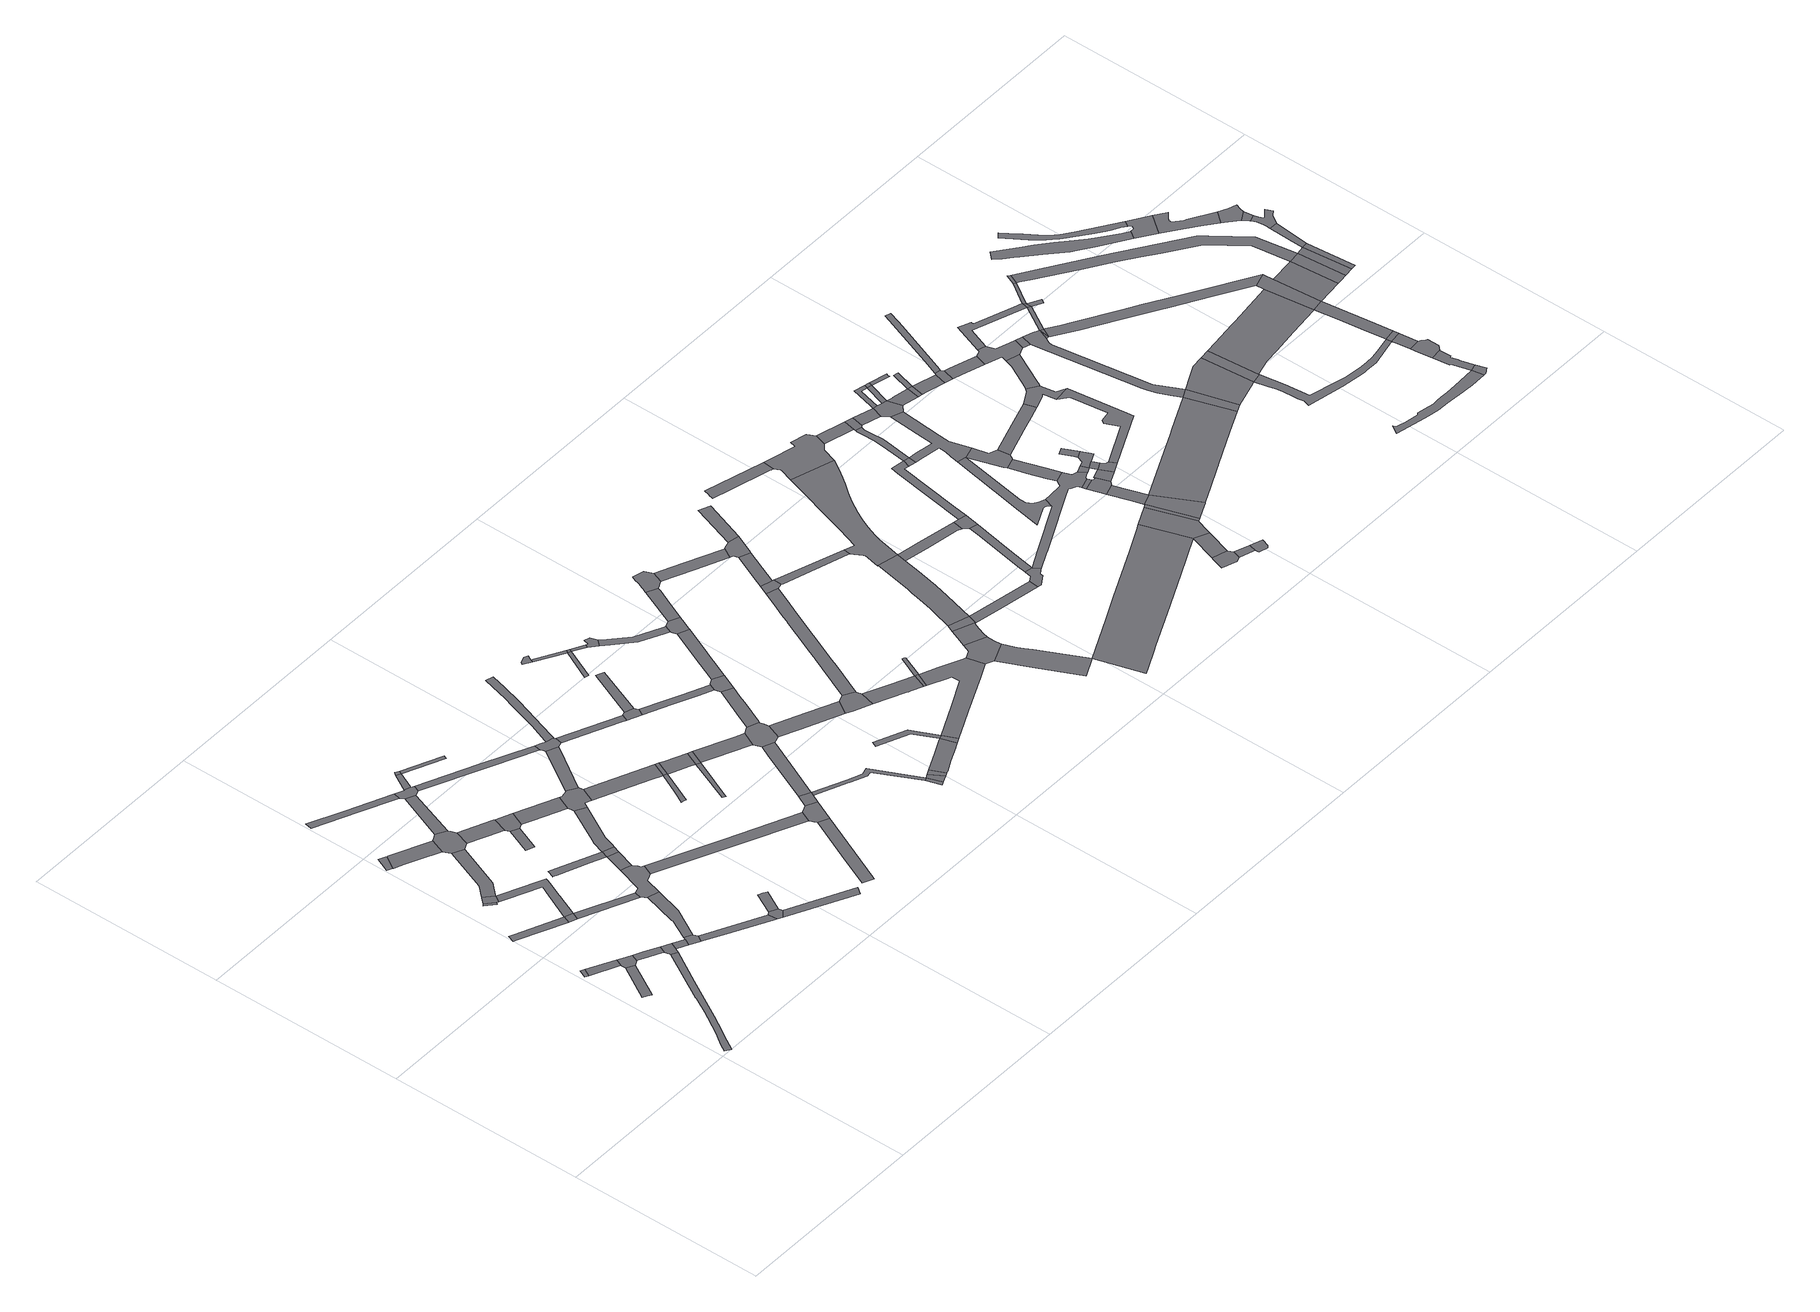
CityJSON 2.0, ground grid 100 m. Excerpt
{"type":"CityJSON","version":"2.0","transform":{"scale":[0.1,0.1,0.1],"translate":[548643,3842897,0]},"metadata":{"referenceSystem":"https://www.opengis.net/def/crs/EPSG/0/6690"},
"CityObjects":{
"road1":{"type":"Road","geometry":[{"type":"MultiSurface","lod":"1","boundaries":[[[0,1,2,3]]]}]},
"road2":{"type":"Road","attributes":{"RoadStructureAttribute.sectionType":"1"},"geometry":[{"type":"MultiSurface","lod":"1","boundaries":[[[4,5,6,7,8,9,10,11,12,13,14,15,16,17,18,19,20]]]}]},
"road3":{"type":"Road","geometry":[{"type":"MultiSurface","lod":"1","boundaries":[[[21,22,23,24,25]]]}]},
"road4":{"type":"Road","attributes":{"RoadStructureAttribute.sectionType":"1"},"geometry":[{"type":"MultiSurface","lod":"1","boundaries":[[[3,2,26,27]]]}]},
"road5":{"type":"Road","geometry":[{"type":"MultiSurface","lod":"1","boundaries":[[[28,27,26,21,25,29,30]]]}]},
"road6":{"type":"Road","attributes":{"RoadStructureAttribute.sectionType":"1"},"geometry":[{"type":"MultiSurface","lod":"1","boundaries":[[[31,32,33,34,35,36,37]]]}]},
"road7":{"type":"Road","attributes":{"RoadStructureAttribute.sectionType":"1"},"geometry":[{"type":"MultiSurface","lod":"1","boundaries":[[[38,39,30,29,40,41,42,43,44]]]}]},
"road8":{"type":"Road","geometry":[{"type":"MultiSurface","lod":"1","boundaries":[[[45,46,47,48]]]}]},
"road9":{"type":"Road","geometry":[{"type":"MultiSurface","lod":"1","boundaries":[[[49,50,45,48,51,52]]]}]},
"road10":{"type":"Road","geometry":[{"type":"MultiSurface","lod":"1","boundaries":[[[44,43,53,4,20,54,55,56]]]}]},
"road11":{"type":"Road","geometry":[{"type":"MultiSurface","lod":"1","boundaries":[[[37,36,57,58]]]}]},
"road12":{"type":"Road","geometry":[{"type":"MultiSurface","lod":"1","boundaries":[[[59,60,61,62,63]]]}]},
"road13":{"type":"Road","attributes":{"RoadStructureAttribute.sectionType":"1"},"geometry":[{"type":"MultiSurface","lod":"1","boundaries":[[[56,55,64,65]]]}]},
"road14":{"type":"Road","attributes":{"RoadStructureAttribute.sectionType":"1"},"geometry":[{"type":"MultiSurface","lod":"1","boundaries":[[[66,67,68,69,70,71,72,73,74,75,52,51,76,77,78,79,80,81,82,83,84,37,58]]]}]},
"road15":{"type":"Road","geometry":[{"type":"MultiSurface","lod":"1","boundaries":[[[85,65,64,86,87,88]]]}]},
"road16":{"type":"Road","attributes":{"RoadStructureAttribute.sectionType":"1"},"geometry":[{"type":"MultiSurface","lod":"1","boundaries":[[[89,90,49,52,91,92,93]]]}]},
"road17":{"type":"Road","attributes":{"RoadStructureAttribute.sectionType":"1"},"geometry":[{"type":"MultiSurface","lod":"1","boundaries":[[[94,63,62,95,96,97,98,99]]]}]},
"road18":{"type":"Road","attributes":{"RoadStructureAttribute.sectionType":"1"},"geometry":[{"type":"MultiSurface","lod":"1","boundaries":[[[58,57,100,101]]]}]},
"road19":{"type":"Road","attributes":{"RoadStructureAttribute.sectionType":"1"},"geometry":[{"type":"MultiSurface","lod":"1","boundaries":[[[102,103,104,85,88,105,106]]]}]},
"road20":{"type":"Road","attributes":{"RoadStructureAttribute.sectionType":"1"},"geometry":[{"type":"MultiSurface","lod":"1","boundaries":[[[107,87,86,108,109,110,111,112,113]]]}]},
"road21":{"type":"Road","geometry":[{"type":"MultiSurface","lod":"1","boundaries":[[[114,115,99,98,116,89,93,117,118,119,120,121]]]}]},
"road22":{"type":"Road","attributes":{"RoadStructureAttribute.sectionType":"1"},"geometry":[{"type":"MultiSurface","lod":"1","boundaries":[[[122,123,124,125,126,127,128]]]}]},
"road23":{"type":"Road","attributes":{"RoadStructureAttribute.sectionType":"1"},"geometry":[{"type":"MultiSurface","lod":"1","boundaries":[[[129,130,131,132,133,134,135,136,137]]]}]},
"road24":{"type":"Road","geometry":[{"type":"MultiSurface","lod":"1","boundaries":[[[138,139,140,141,142,143,101,100,144,145,146,102,106,147,148,149,150,151,152,153,154,155]]]}]},
"road25":{"type":"Road","attributes":{"RoadStructureAttribute.sectionType":"1"},"geometry":[{"type":"MultiSurface","lod":"1","boundaries":[[[156,119,118,157,158,159,160]]]}]},
"road26":{"type":"Road","geometry":[{"type":"MultiSurface","lod":"1","boundaries":[[[161,113,112,162,163,164]]]}]},
"road27":{"type":"Road","attributes":{"RoadStructureAttribute.sectionType":"1"},"geometry":[{"type":"MultiSurface","lod":"1","boundaries":[[[165,114,121,166]]]}]},
"road28":{"type":"Road","geometry":[{"type":"MultiSurface","lod":"1","boundaries":[[[167,168,169,170]]]}]},
"road29":{"type":"Road","attributes":{"RoadStructureAttribute.sectionType":"1"},"geometry":[{"type":"MultiSurface","lod":"1","boundaries":[[[171,139,138,155,172]]]}]},
"road30":{"type":"Road","geometry":[{"type":"MultiSurface","lod":"1","boundaries":[[[173,174,175,161,164]]]}]},
"road31":{"type":"Road","geometry":[{"type":"MultiSurface","lod":"1","boundaries":[[[136,171,172,176,137]]]}]},
"road32":{"type":"Road","geometry":[{"type":"MultiSurface","lod":"1","boundaries":[[[160,159,167,170,177,178]]]}]},
"road33":{"type":"Road","geometry":[{"type":"MultiSurface","lod":"1","boundaries":[[[179,128,127,180,165,166,181,182,183,184,185,186]]]}]},
"road34":{"type":"Road","attributes":{"RoadStructureAttribute.sectionType":"1"},"geometry":[{"type":"MultiSurface","lod":"1","boundaries":[[[163,162,187,188,189]]]}]},
"road35":{"type":"Road","attributes":{"RoadStructureAttribute.sectionType":"1"},"geometry":[{"type":"MultiSurface","lod":"1","boundaries":[[[190,186,185,191,192]]]}]},
"road36":{"type":"Road","attributes":{"RoadStructureAttribute.sectionType":"1"},"geometry":[{"type":"MultiSurface","lod":"1","boundaries":[[[193,194,195,196,137,176,197,198,199]]]}]},
"road37":{"type":"Road","geometry":[{"type":"MultiSurface","lod":"1","boundaries":[[[200,190,192,201]]]}]},
"road38":{"type":"Road","attributes":{"RoadStructureAttribute.sectionType":"1"},"geometry":[{"type":"MultiSurface","lod":"1","boundaries":[[[178,177,202,203,204]]]}]},
"road39":{"type":"Road","geometry":[{"type":"MultiSurface","lod":"1","boundaries":[[[205,206,207,201,192]]]}]},
"road40":{"type":"Road","attributes":{"RoadStructureAttribute.sectionType":"1"},"geometry":[{"type":"MultiSurface","lod":"1","boundaries":[[[208,151,150,209,210,211]]]}]},
"road41":{"type":"Road","geometry":[{"type":"MultiSurface","lod":"1","boundaries":[[[212,213,214,204,203,215,193,199,216,217,218,219,220,221,222]]]}]},
"road42":{"type":"Road","attributes":{"RoadStructureAttribute.sectionType":"1"},"geometry":[{"type":"MultiSurface","lod":"1","boundaries":[[[223,184,183,224,225,226,227]]]}]},
"road43":{"type":"Road","attributes":{"RoadStructureAttribute.sectionType":"1"},"geometry":[{"type":"MultiSurface","lod":"1","boundaries":[[[228,229,230,231,232,233,234]]]}]},
"road44":{"type":"Road","attributes":{"RoadStructureAttribute.sectionType":"1"},"geometry":[{"type":"MultiSurface","lod":"1","boundaries":[[[235,212,222,236,237]]]}]},
"road45":{"type":"Road","attributes":{"RoadStructureAttribute.sectionType":"1"},"geometry":[{"type":"MultiSurface","lod":"1","boundaries":[[[220,219,238,239,240,241]]]}]},
"road46":{"type":"Road","geometry":[{"type":"MultiSurface","lod":"1","boundaries":[[[240,242,243,244,245,246,247,248]]]}]},
"road47":{"type":"Road","geometry":[{"type":"MultiSurface","lod":"1","boundaries":[[[249,250,227,226,251,235,237,252,253,254,255,256,257,258]]]}]},
"road48":{"type":"Road","geometry":[{"type":"MultiSurface","lod":"1","boundaries":[[[259,260,261,211,210,262,263,228,234,264]]]}]},
"road49":{"type":"Road","geometry":[{"type":"MultiSurface","lod":"1","boundaries":[[[241,240,248,265]]]}]},
"road50":{"type":"Road","geometry":[{"type":"MultiSurface","lod":"1","boundaries":[[[266,267,268,269,270,271,272,273]]]}]},
"road51":{"type":"Road","attributes":{"RoadStructureAttribute.sectionType":"1"},"geometry":[{"type":"MultiSurface","lod":"1","boundaries":[[[274,275,276,265,248,277,278,279,266,280]]]}]},
"road52":{"type":"Road","geometry":[{"type":"MultiSurface","lod":"1","boundaries":[[[281,259,264,282,283]]]}]},
"road53":{"type":"Road","geometry":[{"type":"MultiSurface","lod":"1","boundaries":[[[280,266,273,284]]]}]},
"road54":{"type":"Road","attributes":{"RoadStructureAttribute.sectionType":"1"},"geometry":[{"type":"MultiSurface","lod":"1","boundaries":[[[285,286,287,288,289,258,257,290,291,292,293]]]}]},
"road55":{"type":"Road","attributes":{"RoadStructureAttribute.sectionType":"1"},"geometry":[{"type":"MultiSurface","lod":"1","boundaries":[[[255,254,294,295,296]]]}]},
"road56":{"type":"Road","attributes":{"RoadStructureAttribute.sectionType":"1"},"geometry":[{"type":"MultiSurface","lod":"1","boundaries":[[[297,298,281,283,299,300,301]]]}]},
"road57":{"type":"Road","attributes":{"RoadStructureAttribute.sectionType":"1"},"geometry":[{"type":"MultiSurface","lod":"1","boundaries":[[[302,303,304,284,273,305,306,307,308,309,310]]]}]},
"road58":{"type":"Road","geometry":[{"type":"MultiSurface","lod":"1","boundaries":[[[311,312,313,283,282,314,315,316,317,318,319]]]}]},
"road59":{"type":"Road","geometry":[{"type":"MultiSurface","lod":"1","boundaries":[[[320,321,296,295,322,323,324,325,326]]]}]},
"road60":{"type":"Road","geometry":[{"type":"MultiSurface","lod":"1","boundaries":[[[327,328,329,330,310,309,331,332,297,301,333,334,335,336,337,338]]]}]},
"road61":{"type":"Road","attributes":{"RoadStructureAttribute.sectionType":"1"},"geometry":[{"type":"MultiSurface","lod":"1","boundaries":[[[339,340,341,320,326]]]}]},
"road62":{"type":"Road","geometry":[{"type":"MultiSurface","lod":"1","boundaries":[[[319,318,342,343]]]}]},
"road63":{"type":"Road","attributes":{"RoadStructureAttribute.sectionType":"1"},"geometry":[{"type":"MultiSurface","lod":"1","boundaries":[[[344,319,343,345]]]}]},
"road64":{"type":"Road","geometry":[{"type":"MultiSurface","lod":"1","boundaries":[[[346,347,348,349,350,351]]]}]},
"road65":{"type":"Road","geometry":[{"type":"MultiSurface","lod":"1","boundaries":[[[352,344,345,353]]]}]},
"road66":{"type":"Road","attributes":{"RoadStructureAttribute.sectionType":"1"},"geometry":[{"type":"MultiSurface","lod":"1","boundaries":[[[354,355,323,322,356,357,358,359]]]}]},
"road67":{"type":"Road","geometry":[{"type":"MultiSurface","lod":"1","boundaries":[[[360,361,362,363,364]]]}]},
"road68":{"type":"Road","attributes":{"RoadStructureAttribute.sectionType":"1"},"geometry":[{"type":"MultiSurface","lod":"1","boundaries":[[[350,349,360,365]]]}]},
"road69":{"type":"Road","attributes":{"RoadStructureAttribute.sectionType":"1"},"geometry":[{"type":"MultiSurface","lod":"1","boundaries":[[[366,367,368,327,338,369,370,371,372]]]}]},
"road70":{"type":"Road","attributes":{"RoadStructureAttribute.sectionType":"1"},"geometry":[{"type":"MultiSurface","lod":"1","boundaries":[[[373,335,334,374,375,376]]]}]},
"road71":{"type":"Road","attributes":{"RoadStructureAttribute.sectionType":"1"},"geometry":[{"type":"MultiSurface","lod":"1","boundaries":[[[377,378,379,380,381,352,353,382,383,384,385,386,387,388]]]}]},
"road72":{"type":"Road","geometry":[{"type":"MultiSurface","lod":"1","boundaries":[[[365,360,364,389]]]}]},
"road73":{"type":"Road","attributes":{"RoadStructureAttribute.sectionType":"1"},"geometry":[{"type":"MultiSurface","lod":"1","boundaries":[[[390,391,392,393,394,377,395]]]}]},
"road74":{"type":"Road","attributes":{"RoadStructureAttribute.sectionType":"1"},"geometry":[{"type":"MultiSurface","lod":"1","boundaries":[[[389,364,396,397,398]]]}]},
"road75":{"type":"Road","geometry":[{"type":"MultiSurface","lod":"1","boundaries":[[[399,400,359,358,401,366,372,402]]]}]},
"road76":{"type":"Road","geometry":[{"type":"MultiSurface","lod":"1","boundaries":[[[403,404,398,397,405,406,407,408]]]}]},
"road77":{"type":"Road","geometry":[{"type":"MultiSurface","lod":"1","boundaries":[[[395,377,388,409]]]}]},
"road78":{"type":"Road","geometry":[{"type":"MultiSurface","lod":"1","boundaries":[[[410,411,376,375,412,413,414,415,416]]]}]},
"road79":{"type":"Road","attributes":{"RoadStructureAttribute.sectionType":"1"},"geometry":[{"type":"MultiSurface","lod":"1","boundaries":[[[417,418,419,406,405,420,421,422,423,424]]]}]},
"road80":{"type":"Road","attributes":{"RoadStructureAttribute.sectionType":"1"},"geometry":[{"type":"MultiSurface","lod":"1","boundaries":[[[425,426,399,402,427,428,429,430]]]}]},
"road81":{"type":"Road","attributes":{"RoadStructureAttribute.sectionType":"1"},"geometry":[{"type":"MultiSurface","lod":"1","boundaries":[[[431,432,414,413,433,434,435,436,437]]]}]},
"road82":{"type":"Road","geometry":[{"type":"MultiSurface","lod":"1","boundaries":[[[438,439,424,423,440,425,430,441,442,443]]]}]},
"road83":{"type":"Road","attributes":{"RoadStructureAttribute.sectionType":"1"},"geometry":[{"type":"MultiSurface","lod":"1","boundaries":[[[444,445,446,447,448,449,450,451,452,453,454,395,409,455,456,457,458,459]]]}]},
"road84":{"type":"Road","geometry":[{"type":"MultiSurface","lod":"1","boundaries":[[[437,436,449,448]]]}]},
"road85":{"type":"Road","attributes":{"RoadStructureAttribute.sectionType":"1"},"geometry":[{"type":"MultiSurface","lod":"1","boundaries":[[[460,438,443,461,462,463,464]]]}]},
"road86":{"type":"Road","attributes":{"RoadStructureAttribute.sectionType":"1"},"geometry":[{"type":"MultiSurface","lod":"1","boundaries":[[[465,466,467,468,469,470,471,472,473,474,410,416,475,476,477,478,479,480]]]}]},
"road87":{"type":"Road","geometry":[{"type":"MultiSurface","lod":"1","boundaries":[[[481,482,483,437,448]]]}]},
"road88":{"type":"Road","geometry":[{"type":"MultiSurface","lod":"1","boundaries":[[[484,485,486,487,488,489,460,464,490,491,492,493,494,495]]]}]},
"road89":{"type":"Road","geometry":[{"type":"MultiSurface","lod":"1","boundaries":[[[496,497,459,458,498,499,500,501,502]]]}]},
"road90":{"type":"Road","geometry":[{"type":"MultiSurface","lod":"1","boundaries":[[[503,465,480,504,505,506,507]]]}]},
"road91":{"type":"Road","attributes":{"RoadStructureAttribute.sectionType":"1"},"geometry":[{"type":"MultiSurface","lod":"1","boundaries":[[[508,509,494,493,510,511,512]]]}]},
"road92":{"type":"Road","attributes":{"RoadStructureAttribute.sectionType":"1"},"geometry":[{"type":"MultiSurface","lod":"1","boundaries":[[[513,514,515,516,499,498,517,518,519,520]]]}]},
"road93":{"type":"Road","attributes":{"RoadStructureAttribute.sectionType":"1"},"geometry":[{"type":"MultiSurface","lod":"1","boundaries":[[[521,522,496,502,523,524,525]]]}]},
"road94":{"type":"Road","attributes":{"RoadStructureAttribute.sectionType":"1"},"geometry":[{"type":"MultiSurface","lod":"1","boundaries":[[[526,527,528,503,507,529]]]}]},
"road95":{"type":"Road","geometry":[{"type":"MultiSurface","lod":"1","boundaries":[[[530,521,525,531,532]]]}]},
"road96":{"type":"Road","geometry":[{"type":"MultiSurface","lod":"1","boundaries":[[[533,534,535,512,511,536,526,529,537,538,539]]]}]},
"road97":{"type":"Road","attributes":{"RoadStructureAttribute.sectionType":"1"},"geometry":[{"type":"MultiSurface","lod":"1","boundaries":[[[540,506,505,541,542,543,544]]]}]},
"road98":{"type":"Road","attributes":{"RoadStructureAttribute.sectionType":"1"},"geometry":[{"type":"MultiSurface","lod":"1","boundaries":[[[545,546,547,548,549,550,551,530,532,552,553,554,555,556]]]}]},
"road99":{"type":"Road","attributes":{"RoadStructureAttribute.sectionType":"1"},"geometry":[{"type":"MultiSurface","lod":"1","boundaries":[[[557,533,539,558]]]}]},
"road100":{"type":"Road","attributes":{"RoadStructureAttribute.sectionType":"1"},"geometry":[{"type":"MultiSurface","lod":"1","boundaries":[[[559,532,531,560,561,562]]]}]},
"road101":{"type":"Road","geometry":[{"type":"MultiSurface","lod":"1","boundaries":[[[563,564,562,561,565,566,567,568,569,570,571,572]]]}]},
"road102":{"type":"Road","geometry":[{"type":"MultiSurface","lod":"1","boundaries":[[[573,556,555,574,575,576,577]]]}]},
"road103":{"type":"Road","attributes":{"RoadStructureAttribute.sectionType":"1"},"geometry":[{"type":"MultiSurface","lod":"1","boundaries":[[[578,579,580,581,582,520,583,584,585,586,587,588,589]]]}]},
"road104":{"type":"Road","attributes":{"RoadStructureAttribute.sectionType":"1"},"geometry":[{"type":"MultiSurface","lod":"1","boundaries":[[[590,591,592,593,594,595,596,597,544,543,598,599,600,545,556,601,602,603,604,605,606,607,608,609,610,611,612]]]}]},
"road105":{"type":"Road","attributes":{"RoadStructureAttribute.sectionType":"1"},"geometry":[{"type":"MultiSurface","lod":"1","boundaries":[[[613,614,615,616,617,618,619,620,621,622,623]]]}]},
"road106":{"type":"Road","attributes":{"RoadStructureAttribute.sectionType":"1"},"geometry":[{"type":"MultiSurface","lod":"1","boundaries":[[[624,625,626,627,563,572,628,629,630,631]]]}]},
"road107":{"type":"Road","geometry":[{"type":"MultiSurface","lod":"1","boundaries":[[[577,576,624,631,632,633]]]}]},
"road108":{"type":"Road","geometry":[{"type":"MultiSurface","lod":"1","boundaries":[[[634,635,623,622,636,637,590,612,638,639,640,641,642,643,644,645]]]}]},
"road109":{"type":"Road","attributes":{"RoadStructureAttribute.sectionType":"1"},"geometry":[{"type":"MultiSurface","lod":"1","boundaries":[[[646,647,648,633,632,649,650,651,652]]]}]},
"road110":{"type":"Road","geometry":[{"type":"MultiSurface","lod":"1","boundaries":[[[653,654,655,656,657,658,659,660,661,662,572,571,663,664,665,666,667,668,669,670,671,672,673,674,675,676]]]}]},
"road111":{"type":"Road","geometry":[{"type":"MultiSurface","lod":"1","boundaries":[[[677,678,679,680,681,682,683]]]}]},
"road112":{"type":"Road","attributes":{"RoadStructureAttribute.sectionType":"1"},"geometry":[{"type":"MultiSurface","lod":"1","boundaries":[[[684,685,686,687,688,689,690,691,692,661,660,693,694,695,696,697,698]]]}]},
"road113":{"type":"Road","geometry":[{"type":"MultiSurface","lod":"1","boundaries":[[[652,651,699,700]]]}]},
"road114":{"type":"Road","attributes":{"RoadStructureAttribute.sectionType":"1"},"geometry":[{"type":"MultiSurface","lod":"1","boundaries":[[[589,677,683,701,702]]]}]},
"road115":{"type":"Road","attributes":{"RoadStructureAttribute.sectionType":"1"},"geometry":[{"type":"MultiSurface","lod":"1","boundaries":[[[682,681,703,704,705]]]}]},
"road116":{"type":"Road","attributes":{"RoadStructureAttribute.sectionType":"1"},"geometry":[{"type":"MultiSurface","lod":"1","boundaries":[[[641,640,706,707]]]}]},
"road117":{"type":"Road","geometry":[{"type":"MultiSurface","lod":"1","boundaries":[[[708,578,589,702,709,710,711]]]}]},
"road118":{"type":"Road","attributes":{"RoadStructureAttribute.sectionType":"1"},"geometry":[{"type":"MultiSurface","lod":"1","boundaries":[[[712,713,714,715,716,717,652,700,718,719,720,721,722,723]]]}]},
"road119":{"type":"Road","geometry":[{"type":"MultiSurface","lod":"1","boundaries":[[[705,704,724,725,726,727]]]}]},
"road120":{"type":"Road","attributes":{"RoadStructureAttribute.sectionType":"1"},"geometry":[{"type":"MultiSurface","lod":"1","boundaries":[[[728,708,711,729]]]}]},
"road121":{"type":"Road","geometry":[{"type":"MultiSurface","lod":"1","boundaries":[[[707,706,712,723,730,731]]]}]},
"road122":{"type":"Road","attributes":{"RoadStructureAttribute.sectionType":"1"},"geometry":[{"type":"MultiSurface","lod":"1","boundaries":[[[732,733,734,735,736,700,699,737,738,739,740,684,698,741,742,743,744]]]}]},
"road123":{"type":"Road","attributes":{"RoadStructureAttribute.sectionType":"1"},"geometry":[{"type":"MultiSurface","lod":"1","boundaries":[[[745,746,747,748,749,750,751,656,655]]]}]},
"road124":{"type":"Road","geometry":[{"type":"MultiSurface","lod":"1","boundaries":[[[752,741,698,753,748,747,754,755,756,757]]]}]},
"road125":{"type":"Road","geometry":[{"type":"MultiSurface","lod":"1","boundaries":[[[672,671,758,759]]]}]},
"road126":{"type":"Road","attributes":{"RoadStructureAttribute.sectionType":"1"},"geometry":[{"type":"MultiSurface","lod":"1","boundaries":[[[760,761,762,763,764]]]}]},
"road127":{"type":"Road","geometry":[{"type":"MultiSurface","lod":"1","boundaries":[[[765,766,767,759,758,768,761,760,769]]]}]},
"road128":{"type":"Road","geometry":[{"type":"MultiSurface","lod":"1","boundaries":[[[764,763,728,729,770,771,772]]]}]},
"road129":{"type":"Road","attributes":{"RoadStructureAttribute.sectionType":"1"},"geometry":[{"type":"MultiSurface","lod":"1","boundaries":[[[731,730,773,774]]]}]},
"road130":{"type":"Road","attributes":{"RoadStructureAttribute.sectionType":"1"},"geometry":[{"type":"MultiSurface","lod":"1","boundaries":[[[775,676,675,776]]]}]},
"road131":{"type":"Road","attributes":{"RoadStructureAttribute.sectionType":"1"},"geometry":[{"type":"MultiSurface","lod":"1","boundaries":[[[777,765,769,778]]]}]},
"road132":{"type":"Road","geometry":[{"type":"MultiSurface","lod":"1","boundaries":[[[774,773,779,780,732,744,781,782,783,784]]]}]},
"road133":{"type":"Road","attributes":{"RoadStructureAttribute.sectionType":"1"},"geometry":[{"type":"MultiSurface","lod":"1","boundaries":[[[785,776,777,786]]]}]},
"road134":{"type":"Road","geometry":[{"type":"MultiSurface","lod":"1","boundaries":[[[787,788,786,777,778,789,790]]]}]},
"road135":{"type":"Road","geometry":[{"type":"MultiSurface","lod":"1","boundaries":[[[791,792,793,794,775,776,785]]]}]},
"road136":{"type":"Road","geometry":[{"type":"MultiSurface","lod":"1","boundaries":[[[795,796,797,793,792]]]}]},
"road137":{"type":"Road","attributes":{"RoadStructureAttribute.sectionType":"1"},"geometry":[{"type":"MultiSurface","lod":"1","boundaries":[[[798,799,774,784,800,801,802]]]}]},
"road138":{"type":"Road","attributes":{"RoadStructureAttribute.sectionType":"1"},"geometry":[{"type":"MultiSurface","lod":"1","boundaries":[[[801,783,782,803]]]}]},
"road139":{"type":"Road","attributes":{"RoadStructureAttribute.sectionType":"1"},"geometry":[{"type":"MultiSurface","lod":"1","boundaries":[[[804,805,782,781,806,807]]]}]},
"road140":{"type":"Road","attributes":{"RoadStructureAttribute.sectionType":"1"},"geometry":[{"type":"MultiSurface","lod":"1","boundaries":[[[808,809,757,756,810,811,812,813]]]}]},
"road141":{"type":"Road","geometry":[{"type":"MultiSurface","lod":"1","boundaries":[[[802,801,803,814]]]}]},
"road142":{"type":"Road","geometry":[{"type":"MultiSurface","lod":"1","boundaries":[[[807,806,815,816]]]}]},
"road143":{"type":"Road","geometry":[{"type":"MultiSurface","lod":"1","boundaries":[[[817,818,819,814,803]]]}]},
"road144":{"type":"Road","geometry":[{"type":"MultiSurface","lod":"1","boundaries":[[[820,821,807,816]]]}]},
"road145":{"type":"Road","attributes":{"RoadStructureAttribute.sectionType":"1"},"geometry":[{"type":"MultiSurface","lod":"1","boundaries":[[[822,816,815,823,824,825,826]]]}]},
"road146":{"type":"Road","attributes":{"RoadStructureAttribute.sectionType":"1"},"geometry":[{"type":"MultiSurface","lod":"1","boundaries":[[[827,828,829,830,831,764,772,832,833,834,835,836,837,838]]]}]},
"road147":{"type":"Road","attributes":{"RoadStructureAttribute.sectionType":"1"},"geometry":[{"type":"MultiSurface","lod":"1","boundaries":[[[839,840,841,842,843,844,845,846,847,848,790,789]]]}]},
"road148":{"type":"Road","geometry":[{"type":"MultiSurface","lod":"1","boundaries":[[[849,850,826,825,851,852,853,854,855]]]}]},
"road149":{"type":"Road","geometry":[{"type":"MultiSurface","lod":"1","boundaries":[[[856,857,858,808,813,859,860,861,842,841,862,863]]]}]},
"road150":{"type":"Road","attributes":{"RoadStructureAttribute.sectionType":"1"},"geometry":[{"type":"MultiSurface","lod":"1","boundaries":[[[864,865,852,851,866,867,868]]]}]},
"road151":{"type":"Road","attributes":{"RoadStructureAttribute.sectionType":"1"},"geometry":[{"type":"MultiSurface","lod":"1","boundaries":[[[869,870,871,849,855,872,873,874,875,876]]]}]},
"road152":{"type":"Road","attributes":{"RoadStructureAttribute.sectionType":"1"},"geometry":[{"type":"MultiSurface","lod":"1","boundaries":[[[877,878,879,856,863,880,881,882,883]]]}]},
"road153":{"type":"Road","geometry":[{"type":"MultiSurface","lod":"1","boundaries":[[[884,885,868,867,886,877,883,887,888,889,890,891,892,893]]]}]},
"road154":{"type":"Road","geometry":[{"type":"MultiSurface","lod":"1","boundaries":[[[894,827,838,895]]]}]},
"road155":{"type":"Road","attributes":{"RoadStructureAttribute.sectionType":"1"},"geometry":[{"type":"MultiSurface","lod":"1","boundaries":[[[896,897,898,899,900,901,902,903,827,894,904,905,906,907,908,909,910,911]]]}]},
"road156":{"type":"Road","geometry":[{"type":"MultiSurface","lod":"1","boundaries":[[[889,888,898,897]]]}]},
"road157":{"type":"Road","attributes":{"RoadStructureAttribute.sectionType":"1"},"geometry":[{"type":"MultiSurface","lod":"1","boundaries":[[[912,913,914,915,884,893,916,917,918]]]}]},
"road158":{"type":"Road","attributes":{"RoadStructureAttribute.sectionType":"1"},"geometry":[{"type":"MultiSurface","lod":"1","boundaries":[[[919,920,921,894,895,922,923,924]]]}]},
"road159":{"type":"Road","geometry":[{"type":"MultiSurface","lod":"1","boundaries":[[[911,910,925]]]}]},
"road160":{"type":"Road","attributes":{"RoadStructureAttribute.sectionType":"1"},"geometry":[{"type":"MultiSurface","lod":"1","boundaries":[[[911,925,926]]]}]},
"road161":{"type":"Road","attributes":{"RoadStructureAttribute.sectionType":"1"},"geometry":[{"type":"MultiSurface","lod":"1","boundaries":[[[917,911,926,927]]]}]},
"road162":{"type":"Road","geometry":[{"type":"MultiSurface","lod":"1","boundaries":[[[928,919,924,929,930]]]}]},
"road163":{"type":"Road","geometry":[{"type":"MultiSurface","lod":"1","boundaries":[[[918,917,927,931]]]}]},
"road164":{"type":"Road","geometry":[{"type":"MultiSurface","lod":"1","boundaries":[[[932,933,934,931,927]]]}]},
"road165":{"type":"Road","attributes":{"RoadStructureAttribute.sectionType":"1"},"geometry":[{"type":"MultiSurface","lod":"1","boundaries":[[[935,918,931,936]]]}]},
"road166":{"type":"Road","attributes":{"RoadStructureAttribute.sectionType":"1"},"geometry":[{"type":"MultiSurface","lod":"1","boundaries":[[[937,938,939,940,941,942,943,944,945,946,947,948,949,950,951,952,953,954,955,956,957,958,959]]]}]},
"road167":{"type":"Road","geometry":[{"type":"MultiSurface","lod":"1","boundaries":[[[960,935,936,961]]]}]},
"road168":{"type":"Road","attributes":{"RoadStructureAttribute.sectionType":"1"},"geometry":[{"type":"MultiSurface","lod":"1","boundaries":[[[962,963,964,965,966,967,968,969,970,929,924,971,972,973,974,975,976,977,978,979,980,981,982,983,984,985,986]]]}]},
"road169":{"type":"Road","attributes":{"RoadStructureAttribute.sectionType":"1"},"geometry":[{"type":"MultiSurface","lod":"1","boundaries":[[[987,988,989,990,991,992,993,926,925,994,995,996,997,998,999,1000,1001]]]}]},
"road170":{"type":"Road","attributes":{"RoadStructureAttribute.sectionType":"1"},"geometry":[{"type":"MultiSurface","lod":"1","boundaries":[[[1002,1003,1004,1005,1006,928,930,1007,1008,1009,1010,1011,1012]]]}]},
"road171":{"type":"Road","geometry":[{"type":"MultiSurface","lod":"1","boundaries":[[[1013,959,958,1014,1015,1016]]]}]},
"road172":{"type":"Road","attributes":{"RoadStructureAttribute.sectionType":"1"},"geometry":[{"type":"MultiSurface","lod":"1","boundaries":[[[1017,1018,1019,1020,1021,1022,1023,1024,1025,1026,1027,959,1013]]]}]},
"road173":{"type":"Road","geometry":[{"type":"MultiSurface","lod":"1","boundaries":[[[1028,1029,1030,1031,1032,1023,1022,1033,1034,1035]]]}]},
"road174":{"type":"Road","attributes":{"RoadStructureAttribute.sectionType":"1"},"geometry":[{"type":"MultiSurface","lod":"1","boundaries":[[[1036,1037,1038,1039,1040,1041,1042,1043,1044,1045,1046,1047,1048,1049,1050,1051,1052,1053,1054]]]}]},
"road175":{"type":"Road","attributes":{"RoadStructureAttribute.sectionType":"1"},"geometry":[{"type":"MultiSurface","lod":"1","boundaries":[[[1055,985,1056,1057,1031,1030]]]}]},
"road176":{"type":"Road","geometry":[{"type":"MultiSurface","lod":"1","boundaries":[[[1058,986,985,1055]]]}]},
"road177":{"type":"Road","attributes":{"RoadStructureAttribute.sectionType":"1"},"geometry":[{"type":"MultiSurface","lod":"1","boundaries":[[[1059,1060,1061,1062,1063,961,936,1064,1065,1066,1067,1068,1069,1070,1071,1072,1073,1074]]]}]},
"road178":{"type":"Road","attributes":{"RoadStructureAttribute.sectionType":"1"},"geometry":[{"type":"MultiSurface","lod":"1","boundaries":[[[1075,1076,1077,1012,1078,1079,1080,986,1058]]]}]},
"road179":{"type":"Road","attributes":{"RoadStructureAttribute.sectionType":"1"},"geometry":[{"type":"MultiSurface","lod":"1","boundaries":[[[1081,1082,1083,1084,1085,1086,1087,1088,1089,1090,1091,1092,1093,1094,1095,1096,1097,1098,1099,1100,1101,1102,1103,1104]]]}]},
"road180":{"type":"Road","geometry":[{"type":"MultiSurface","lod":"1","boundaries":[[[1001,1000,1105,1002,1012,1077,1106]]]}]},
"road181":{"type":"Road","attributes":{"RoadStructureAttribute.sectionType":"1"},"geometry":[{"type":"MultiSurface","lod":"1","boundaries":[[[1073,1107,1108,1106,1077,1109]]]}]},
"road182":{"type":"Road","geometry":[{"type":"MultiSurface","lod":"1","boundaries":[[[1104,1103,1110,1111,1112,1054,1053,1113,1114]]]}]},
"road183":{"type":"Road","geometry":[{"type":"MultiSurface","lod":"1","boundaries":[[[1074,1073,1109,1115,1116]]]}]},
"road184":{"type":"Road","attributes":{"RoadStructureAttribute.sectionType":"1"},"geometry":[{"type":"MultiSurface","lod":"1","boundaries":[[[1117,1074,1116,1118]]]}]},
"road185":{"type":"Road","attributes":{"RoadStructureAttribute.sectionType":"1"},"geometry":[{"type":"MultiSurface","lod":"1","boundaries":[[[1119,1120,1121,1122,1123,1124,1125,1126,1114,1113,1127,1128,1129,1130]]]}]},
"road186":{"type":"Road","geometry":[{"type":"MultiSurface","lod":"1","boundaries":[[[1131,1117,1118,1132]]]}]},
"road187":{"type":"Road","attributes":{"RoadStructureAttribute.sectionType":"1"},"geometry":[{"type":"MultiSurface","lod":"1","boundaries":[[[1133,1134,1135,1117,1131,1136,1137]]]}]},
"road188":{"type":"Road","geometry":[{"type":"MultiSurface","lod":"1","boundaries":[[[1138,1130,1129,1139,1140,1141,1142,1143]]]}]},
"road189":{"type":"Road","attributes":{"RoadStructureAttribute.sectionType":"1"},"geometry":[{"type":"MultiSurface","lod":"1","boundaries":[[[1141,1140,1144,1145]]]}]},
"road190":{"type":"Road","geometry":[{"type":"MultiSurface","lod":"1","boundaries":[[[1146,1147,1148,1149,1145,1144,1150,1151,1152,1153,1133,1137,1154,1155,1156,1157,1158]]]}]}
},
"vertices":[
[39,824,0],[19,784,0],[37,775,0],[57,815,0],
[366,589,0],[218,329,0],[221,327,0],[165,227,0],[161,219,0],[149,199,0],[144,192,0],[101,121,0],[57,57,0],[45,36,0],[34,19,0],[62,1,0],[93,53,0],[127,110,0],[177,193,0],[296,400,0],[396,572,0],
[177,685,0],[77,509,0],[96,498,0],[116,487,0],[217,663,0],
[175,710,0],[193,746,0],
[202,742,0],[243,676,0],[258,714,0],
[263,1096,0],[34,1193,0],[15,1201,0],[4,1167,0],[20,1160,0],[248,1060,0],[264,1097,0],
[367,659,0],[309,688,0],[244,676,0],[294,651,0],[350,624,0],[359,619,0],[376,655,0],
[107,1420,0],[97,1410,0],[142,1370,0],[151,1380,0],
[136,1451,0],[116,1430,0],[160,1376,0],[180,1410,0],
[365,594,0],[401,581,0],[408,594,0],[426,630,0],
[288,1043,0],[304,1079,0],
[74,1935,0],[42,1949,0],[10,1876,0],[36,1864,0],[78,1933,0],
[462,566,0],[481,602,0],
[354,1196,0],[358,1204,0],[368,1226,0],[392,1282,0],[400,1300,0],[404,1310,0],[396,1313,0],[362,1328,0],[215,1394,0],[189,1406,0],[173,1370,0],[199,1358,0],[346,1293,0],[353,1290,0],[354,1289,0],[324,1226,0],[318,1212,0],[312,1200,0],[311,1198,0],
[487,614,0],[512,541,0],[534,572,0],[525,594,0],
[273,1730,0],[186,1505,0],[185,1415,0],[237,1473,0],[326,1701,0],
[85,1930,0],[41,1862,0],[87,1842,0],[146,1816,0],[254,1768,0],[282,1843,0],
[567,922,0],[575,956,0],
[586,896,0],[538,724,0],[542,720,0],[606,741,0],[645,880,0],
[543,567,0],[526,534,0],[607,493,0],[643,474,0],[820,384,0],[834,377,0],[829,424,0],
[319,1862,0],[306,1855,0],[267,1742,0],[339,1708,0],[363,1720,0],[388,1796,0],[378,1820,0],[373,1833,0],
[193,2258,0],[20,2335,0],[13,2298,0],[225,2206,0],[396,2131,0],[403,2128,0],[410,2162,0],
[483,1319,0],[446,1335,0],[432,1298,0],[431,1297,0],[433,1297,0],[449,1290,0],[601,1229,0],[677,1197,0],[690,1232,0],
[679,1087,0],[648,1097,0],[608,968,0],[607,966,0],[595,962,0],[578,957,0],[573,919,0],[580,907,0],[587,898,0],[670,966,0],[681,971,0],[697,977,0],[710,982,0],[735,1037,0],[722,1043,0],[716,1056,0],[712,1065,0],[704,1080,0],
[552,1725,0],[511,1655,0],[524,1650,0],[531,1646,0],[556,1723,0],
[846,434,0],[856,365,0],[890,394,0],[886,414,0],
[415,2105,0],[462,2083,0],
[541,1623,0],[488,1495,0],[530,1478,0],[582,1604,0],
[679,1197,0],[736,1178,0],
[941,519,0],[923,529,0],[901,540,0],
[748,1214,0],
[604,1614,0],[636,1688,0],
[456,2141,0],[406,2122,0],[479,2090,0],[487,2093,0],[490,2094,0],[504,2126,0],[489,2133,0],[458,2145,0],
[861,362,0],[1184,203,0],[1209,235,0],
[508,2232,0],[491,2139,0],[529,2220,0],
[818,1493,0],[721,1315,0],[709,1293,0],[690,1234,0],[753,1230,0],[769,1280,0],[870,1465,0],
[518,2248,0],[537,2237,0],
[659,1591,0],[811,1525,0],[843,1598,0],
[728,2133,0],[732,2140,0],[735,2148,0],
[1083,880,0],[1079,817,0],[1407,670,0],[1431,725,0],
[893,1601,0],[892,1598,0],[856,1592,0],[815,1508,0],[877,1478,0],[880,1483,0],[884,1490,0],[916,1476,0],[948,1550,0],[943,1569,0],[942,1573,0],
[791,1998,0],[818,1947,0],[1019,1857,0],[1026,1854,0],[1033,1889,0],
[1422,634,0],[1326,420,0],[1250,253,0],[1244,240,0],[1297,216,0],[1302,229,0],[1476,609,0],
[1036,1829,0],[1080,1786,0],[1091,1804,0],
[1183,1361,0],[1225,1343,0],[1234,1339,0],[1266,1413,0],
[1184,1234,0],[1154,1172,0],[1152,1170,0],[1165,1167,0],[1177,1165,0],[1209,1235,0],[1253,1331,0],
[1061,1876,0],[1056,1879,0],[1032,1841,0],[1106,1809,0],[1116,1812,0],[1119,1813,0],[1127,1849,0],[1121,1851,0],[1123,1858,0],[1084,1866,0],
[1471,741,0],[1457,736,0],[1444,731,0],[1413,657,0],[1417,647,0],[1525,716,0],
[1284,1405,0],
[1379,1276,0],[1363,1236,0],[1286,1053,0],[1294,1048,0],[1301,1044,0],[1302,1045,0],[1387,1236,0],[1401,1266,0],
[1359,1372,0],[1308,1394,0],[1292,1402,0],[1259,1328,0],[1276,1321,0],[1356,1286,0],[1411,1349,0],
[1499,802,0],[1545,759,0],[1553,777,0],
[1433,1339,0],
[1225,2317,0],[1185,2175,0],[1173,2133,0],[1124,1978,0],[1088,1877,0],[1130,1879,0],[1210,2120,0],[1241,2229,0],[1261,2307,0],
[1388,1695,0],[1410,1685,0],[1424,1719,0],
[1647,1125,0],[1618,1064,0],[1557,786,0],[1620,923,0],[1703,1100,0],
[1664,1239,0],[1648,1245,0],[1616,1258,0],[1408,1263,0],[1467,1237,0],[1617,1172,0],[1622,1170,0],[1631,1164,0],[1666,1238,0],
[1822,691,0],[1787,681,0],[1714,708,0],[1708,691,0],[1710,690,0],[1790,655,0],[1814,661,0],[1924,445,0],[1939,452,0],
[1444,1725,0],[1427,1720,0],[1480,1655,0],[1495,1689,0],[1494,1691,0],[1493,1692,0],[1487,1710,0],
[1703,1256,0],[1685,1247,0],[1670,1239,0],[1667,1238,0],[1632,1162,0],[1644,1134,0],[1713,1103,0],[1740,1113,0],[1769,1189,0],[1764,1212,0],[1760,1231,0],[1760,1233,0],
[1585,1954,0],[1566,1962,0],[1547,1970,0],
[1949,370,0],[1965,378,0],
[1961,463,0],[2003,396,0],
[1442,2284,0],[1410,2271,0],[1401,2260,0],[1444,2235,0],[1449,2250,0],[1461,2275,0],
[1987,476,0],[2022,404,0],
[1687,1605,0],[1613,1637,0],[1613,1597,0],[1732,1545,0],[1800,1516,0],[1814,1551,0],
[1585,2156,0],[1509,2000,0],[1519,1997,0],[1529,1993,0],[1600,2148,0],
[1593,2171,0],
[1808,1485,0],[1744,1345,0],[1704,1257,0],[1763,1240,0],[1819,1363,0],[1837,1404,0],[1862,1460,0],
[1940,1113,0],[1838,1070,0],[2038,983,0],[2081,1052,0],
[2172,566,0],[2170,565,0],[2163,562,0],[2146,553,0],[2084,523,0],[2026,406,0],[2031,408,0],[2090,438,0],[2168,475,0],[2169,476,0],[2181,482,0],[2198,490,0],
[1607,2163,0],
[2127,707,0],[1970,774,0],[1964,761,0],[1958,748,0],[2115,682,0],[2190,574,0],
[1608,2144,0],[1664,2113,0],[1673,2129,0],
[1845,1567,0],[1818,1553,0],[1803,1507,0],[1899,1543,0],
[1691,2150,0],[1684,2123,0],[1704,2078,0],[1730,2107,0],[1724,2124,0],[1718,2142,0],
[2224,503,0],
[2122,1067,0],[2114,1064,0],[2075,966,0],[2161,929,0],[2181,1008,0],[2174,1031,0],[2176,1036,0],
[1971,1941,0],[1841,2001,0],[1742,2095,0],[1740,2047,0],[1831,1964,0],[1949,1907,0],[1967,1899,0],[1983,1935,0],
[1977,1868,0],[1913,1723,0],[1941,1637,0],[1964,1689,0],[1986,1739,0],[2033,1844,0],
[2351,933,0],[2313,950,0],[2316,861,0],[2319,860,0],[2328,856,0],[2387,831,0],[2416,905,0],
[2013,1948,0],[1988,1937,0],[1971,1885,0],[2037,1854,0],[2053,1889,0],[2068,1924,0],
[2627,813,0],[2527,856,0],[2520,859,0],[2442,893,0],[2432,897,0],[2400,825,0],[2495,783,0],[2511,776,0],[2512,756,0],[2512,732,0],[2361,658,0],[2308,543,0],[2385,581,0],[2588,679,0],[2667,717,0],[2644,805,0],
[2096,2139,0],[2094,1984,0],[2108,2015,0],[2144,2096,0],[2152,2115,0],
[2418,1733,0],[2392,1676,0],[2350,1581,0],[2338,1554,0],[2331,1538,0],[2270,1401,0],[2254,1364,0],[2233,1318,0],[2228,1305,0],[2201,1244,0],[2252,1208,0],[2268,1245,0],[2292,1299,0],[2394,1528,0],[2432,1614,0],[2476,1714,0],
[2481,1008,0],[2474,1012,0],[2466,1015,0],
[2138,2245,0],[2129,2224,0],[2121,2200,0],[2111,2174,0],[2107,2163,0],[2104,2157,0],[2165,2122,0],[2179,2129,0],[2190,2134,0],[2191,2135,0],[2214,2191,0],[2196,2232,0],
[2699,864,0],[2683,823,0],[2705,700,0],[2810,746,0],[2808,753,0],[2804,785,0],[2806,821,0],
[2439,1781,0],[2487,1717,0],[2504,1720,0],[2507,1762,0],[2498,1765,0],
[2431,2097,0],[2288,2158,0],[2348,2067,0],[2501,2002,0],[2529,2054,0],
[2867,617,0],[2849,652,0],[2835,680,0],[2819,718,0],[2785,533,0],[2846,409,0],[2882,333,0],[2984,382,0],
[2738,959,0],[2713,897,0],[2814,852,0],[2834,903,0],[2841,917,0],
[2524,1973,0],[2501,1920,0],[2460,1828,0],[2579,1949,0],
[2753,995,0],[2845,916,0],[2858,964,0],
[2570,2069,0],[2557,2064,0],[2543,2059,0],[2515,1996,0],[2586,1965,0],[2610,2016,0],[2628,2057,0],
[2542,1750,0],[2514,1717,0],[2837,1618,0],[2843,1616,0],[2848,1651,0],
[2863,1474,0],[2842,1359,0],[2826,1275,0],[2820,1251,0],[2807,1193,0],[2792,1126,0],[2782,1092,0],[2903,1124,0],[2921,1201,0],[2944,1314,0],[2960,1401,0],[2970,1453,0],
[2648,2297,0],[2704,2275,0],
[3004,938,0],[2995,889,0],[3191,855,0],[3197,903,0],
[3231,957,0],[3224,921,0],[3212,851,0],[3263,884,0],[3265,899,0],[3282,911,0],[3284,913,0],[3294,918,0],[3295,918,0],[3272,950,0],
[3090,1432,0],[3081,1379,0],[3253,1353,0],[3275,1341,0],[3282,1396,0],
[3776,772,0],[3745,757,0],[3622,695,0],[3347,560,0],[3223,499,0],[3059,143,0],[3090,158,0],[3186,205,0],[3223,223,0],[3414,316,0],[3642,427,0],[3857,534,0],
[3051,2113,0],[3033,2058,0],[3028,2040,0],[3022,2020,0],[2970,1853,0],[2937,1748,0],[2901,1634,0],[2895,1636,0],[2874,1563,0],[2878,1557,0],[2861,1474,0],[2983,1514,0],[2997,1576,0],[3006,1608,0],[3026,1663,0],[3048,1714,0],[3072,1759,0],[3111,1823,0],[3142,1867,0],[3178,1914,0],[3203,1947,0],[3237,1997,0],[3265,2046,0],
[2761,2354,0],[2753,2324,0],[2752,2322,0],[2746,2297,0],[2832,2275,0],[2913,2254,0],[2962,2241,0],[3046,2219,0],[3049,2218,0],[3057,2216,0],[3064,2275,0],
[3297,1318,0],[3286,1255,0],[3276,1201,0],[3240,1006,0],[3296,1083,0],[3329,1256,0],[3333,1276,0],[3339,1307,0],
[3352,1384,0],[3311,1391,0],
[3228,2233,0],[3101,2266,0],[3073,2188,0],[3074,2186,0],[3291,2123,0],[3321,2147,0],[3322,2147,0],[3339,2207,0],[3338,2208,0],[3326,2231,0],[3318,2244,0],[3236,2265,0],
[3381,1822,0],[3378,1802,0],[3375,1782,0],[3364,1466,0],[3414,1777,0],[3439,1774,0],[3453,1812,0],
[3841,1196,0],[3841,1199,0],[3828,1237,0],[3770,1219,0],[3760,1200,0],[3754,1188,0],[3684,1185,0],[3649,1184,0],[3632,1134,0],[3374,1002,0],[3380,960,0],[3392,966,0],[3461,1000,0],[3713,1126,0],[3762,1151,0],[3764,1150,0],[3773,1144,0],[3799,1130,0],[3805,1111,0],[3863,1129,0],[3865,1138,0],[3877,1144,0],[3896,1152,0],[3872,1187,0],
[3812,391,0],[3808,381,0],[3787,317,0],[3863,293,0],[3888,303,0],[3900,342,0],[3887,369,0],
[3594,1629,0],[3526,1261,0],[3525,1258,0],[3502,1125,0],[3500,1108,0],[3599,1156,0],[3601,1154,0],[3609,1157,0],[3622,1147,0],[3619,1194,0],[3594,1211,0],[3579,1239,0],[3577,1258,0],[3576,1269,0],[3640,1620,0],
[3478,1768,0],[3484,1807,0],
[3926,488,0],[3930,500,0],
[3958,279,0],[3965,276,0],[3976,315,0],
[3474,2107,0],[3485,2168,0],
[3876,822,0],[3937,522,0],[3956,583,0],[3957,585,0],
[3473,2097,0],[3470,2085,0],[3471,2052,0],[3474,1997,0],[3471,1977,0],[3469,1945,0],[3492,1873,0],[3502,1953,0],[3504,1978,0],[3501,2033,0],[3500,2070,0],[3505,2088,0],
[3969,257,0],[4012,244,0],[4024,255,0],[4037,294,0],
[3894,831,0],[3973,592,0],
[3515,2096,0],[3526,2157,0],
[3636,2035,0],[3624,1878,0],[3617,1789,0],[3603,1791,0],[3526,1802,0],[3520,1762,0],[3615,1748,0],[3611,1709,0],[3602,1671,0],[3701,1638,0],[3672,1741,0],[3677,1798,0],[3693,2013,0],
[3820,1261,0],[3804,1311,0],[3757,1455,0],[3700,1437,0],[3713,1396,0],[3727,1352,0],[3757,1260,0],
[3723,1560,0],[3694,1453,0],[3764,1467,0],[3765,1469,0],[3772,1482,0],[3762,1543,0],
[3812,1091,0],[3870,1109,0],
[3898,1020,0],[3840,1001,0],[3877,888,0],[3893,835,0],[3950,857,0],
[3890,1112,0],[3886,1103,0],[3876,1103,0],[3830,1032,0],[3914,1039,0],
[4025,617,0],[4062,635,0],[4067,638,0],
[3611,2071,0],[3631,2129,0],
[3908,1202,0],[3924,1165,0],
[3940,1132,0],[3972,1067,0],
[3620,2059,0],[3627,2049,0],[3726,2041,0],[3704,2112,0],[3680,2117,0],[3653,2123,0],
[3962,1185,0],[3978,1151,0],
[3995,1128,0],[3985,1138,0],[4023,1092,0],[4007,1125,0],
[4006,1208,0],[3980,1262,0],[3946,1245,0],[3934,1213,0],
[3944,1337,0],[3910,1322,0],[3938,1262,0],
[3667,2262,0],[3635,2145,0],[3683,2237,0],[3715,2231,0],[3722,2250,0],
[3740,2225,0],
[3739,2108,0],[3736,2106,0],[3810,2025,0],[3822,2091,0],
[4063,1644,0],[3927,1599,0],[3896,1524,0],[3931,1536,0],[4017,1565,0],[4082,1587,0],
[3746,2245,0],
[3833,2021,0],[3845,2086,0],
[3834,2203,0],[3835,2213,0],[3837,2222,0],
[3875,2187,0],[3852,2193,0],
[3867,2081,0],[3857,2016,0],[3884,2010,0],[3950,1992,0],[3966,2054,0],
[4530,1139,0],[4337,1044,0],[4308,1030,0],[4208,982,0],[3959,862,0],[4069,639,0],[4152,680,0],[4272,738,0],[4287,745,0],[4289,746,0],[4485,842,0],[4609,901,0],
[4304,1228,0],[4299,1265,0],[4258,1560,0],[4175,1552,0],[4221,1515,0],[4248,1325,0],[4195,1315,0],[4183,1297,0],[4199,1264,0],[4216,1228,0],
[3973,2063,0],[3970,2056,0],[3993,1981,0],[4010,2043,0],[4007,2046,0],[4004,2051,0],[4003,2058,0],
[4143,1697,0],[4131,1683,0],[4122,1678,0],[4135,1605,0],[4150,1613,0],[4162,1621,0],[4210,1587,0],[4196,1663,0],
[4152,2000,0],[4036,2037,0],[4037,1969,0],[4152,1933,0],[4171,1993,0],
[4122,2462,0],[4111,2432,0],[4005,2148,0],[4006,2065,0],[4034,2137,0],[4119,2365,0],[4131,2397,0],[4151,2455,0],
[4229,1877,0],[4217,1837,0],[4150,1706,0],[4201,1671,0],[4212,1694,0],[4291,1847,0],[4297,1858,0],
[4206,2016,0],[4203,2006,0],[4237,1906,0],[4312,1864,0],[4339,1874,0],[4356,1929,0],[4311,1944,0],[4277,1954,0],[4260,1959,0],[4245,2003,0],
[4575,1162,0],[4646,919,0],
[4444,1902,0],[4393,1918,0],[4376,1861,0],[4463,1312,0],[4468,1283,0],[4473,1267,0],[4481,1243,0],[4506,1188,0],[4522,1268,0],[4521,1271,0],[4510,1295,0],[4438,1755,0],[4433,1792,0],[4438,1810,0],[4450,1835,0],[4472,1889,0],
[4520,2069,0],[4323,2138,0],[4325,2149,0],[4262,2174,0],[4286,2114,0],[4553,2024,0],[4559,2056,0],
[4775,1238,0],[4712,1230,0],[4641,1195,0],[4786,961,0],[4789,962,0],[4799,965,0],
[4463,1831,0],
[4488,1880,0],
[4568,2014,0],
[4827,1244,0],[4851,977,0],[4850,980,0],
[4568,2041,0],
[4620,1987,0],[4626,1998,0],[4631,2008,0],
[4632,2168,0],[4644,2160,0],
[5450,285,0],[5330,279,0],[5273,276,0],[5235,278,0],[5210,278,0],[5180,277,0],[5150,282,0],[5091,291,0],[5090,291,0],[5080,284,0],[5010,296,0],[4983,303,0],[4968,308,0],[4960,323,0],[4933,280,0],[5086,246,0],[5121,242,0],[5163,235,0],[5223,233,0],[5321,226,0],[5381,224,0],[5461,225,0],[5451,285,0],
[4654,2217,0],[4666,2209,0],
[5286,676,0],[5244,670,0],[5206,668,0],[5169,667,0],[5131,672,0],[5071,679,0],[5033,688,0],[4886,724,0],[4870,852,0],[4817,894,0],[4825,861,0],[4830,831,0],[4833,769,0],[4836,748,0],[4841,719,0],[4831,686,0],[5012,651,0],[5025,649,0],[5029,649,0],[5107,639,0],[5147,634,0],[5167,635,0],[5227,635,0],[5376,670,0],[5371,697,0],
[5065,1543,0],[5018,1570,0],[4878,1652,0],[4802,1694,0],[4607,1810,0],[4553,1841,0],[4497,1875,0],[4577,1760,0],[4748,1661,0],[4899,1572,0],[4941,1548,0],[5109,1451,0],[5269,1357,0],[5285,1348,0],[5358,1371,0],
[5287,1305,0],[5050,1273,0],[5042,1272,0],[5026,1270,0],[4887,1252,0],[4852,980,0],[4936,1006,0],[5016,1016,0],[5153,1034,0],[5313,1054,0],[5322,1055,0],
[5487,297,0],[5470,225,0],[5472,225,0],[5504,246,0],
[5477,326,0],[5468,366,0],[5465,376,0],[5457,410,0],[5464,412,0],[5463,473,0],[5405,465,0],[5416,381,0],[5423,376,0],[5426,369,0],[5426,368,0],
[5471,565,0],[5461,574,0],[5449,582,0],[5390,574,0],[5395,535,0],[5473,485,0],[5483,496,0],[5482,557,0],
[5178,2007,0],[5103,2061,0],[5060,2096,0],[4997,2150,0],[4949,2197,0],[4881,2254,0],[4830,2293,0],[4750,2355,0],[4727,2372,0],[4693,2337,0],[4725,2305,0],[4776,2260,0],[4783,2253,0],[4856,2186,0],[4945,2105,0],[4980,2080,0],[5038,2043,0],[5185,1947,0],[5211,1987,0],
[5436,678,0],[5377,664,0],[5379,650,0],
[5432,706,0],
[5523,1548,0],[5399,1709,0],[5368,1746,0],[5013,1985,0],[4759,2148,0],[4655,2153,0],[4697,2125,0],[4888,1999,0],[5017,1915,0],[5110,1849,0],[5183,1797,0],[5305,1714,0],[5341,1689,0],[5470,1522,0],[5496,1332,0],[5557,1340,0],
[5420,797,0],[5383,1065,0],[5383,1066,0],[5338,942,0],[5359,791,0],[5372,698,0],
[5200,2075,0],[5057,2171,0],[5006,2208,0],[4986,2225,0],[4968,2242,0],[4940,2282,0],[4903,2336,0],[4892,2351,0],[4842,2423,0],[4817,2401,0],[4872,2318,0],[4890,2291,0],[4917,2259,0],[4938,2232,0],[4956,2215,0],[4981,2192,0],[5014,2165,0],[5059,2133,0],[5092,2106,0],[5143,2069,0],[5169,2054,0],[5203,2035,0],[5228,2017,0],[5246,2045,0],
[5286,1309,0],[5361,1315,0],
[5487,1331,0],[5364,1316,0],[5518,1083,0],
[5241,2003,0],[5238,1998,0],[5233,1987,0],[5279,1885,0],[5348,1979,0],
[5538,1085,0],[5578,1090,0],
[5600,1346,0],[5627,1096,0],
[5423,1848,0],[5412,1854,0],[5382,1876,0],[5369,1889,0],[5369,1891,0],[5369,1904,0],[5379,1916,0],[5407,1939,0],[5367,1821,0],[5440,1767,0],[5499,1720,0],[5543,1776,0],
[5632,1350,0],[5654,1100,0],
[5606,1533,0],[5605,1519,0],[5601,1421,0],[5646,1504,0],[5650,1532,0],
[5593,1754,0],[5524,1700,0],[5567,1661,0],[5616,1692,0],[5620,1711,0],[5631,1741,0],
[5589,1629,0],[5625,1642,0],
[5667,1614,0],[5643,1595,0],[5635,1609,0],[5634,1611,0],[5591,1626,0],[5602,1604,0],[5607,1574,0],[5607,1556,0],[5658,1549,0],[5676,1575,0],[5677,1577,0],[5702,1595,0],[5685,1629,0]
]}
